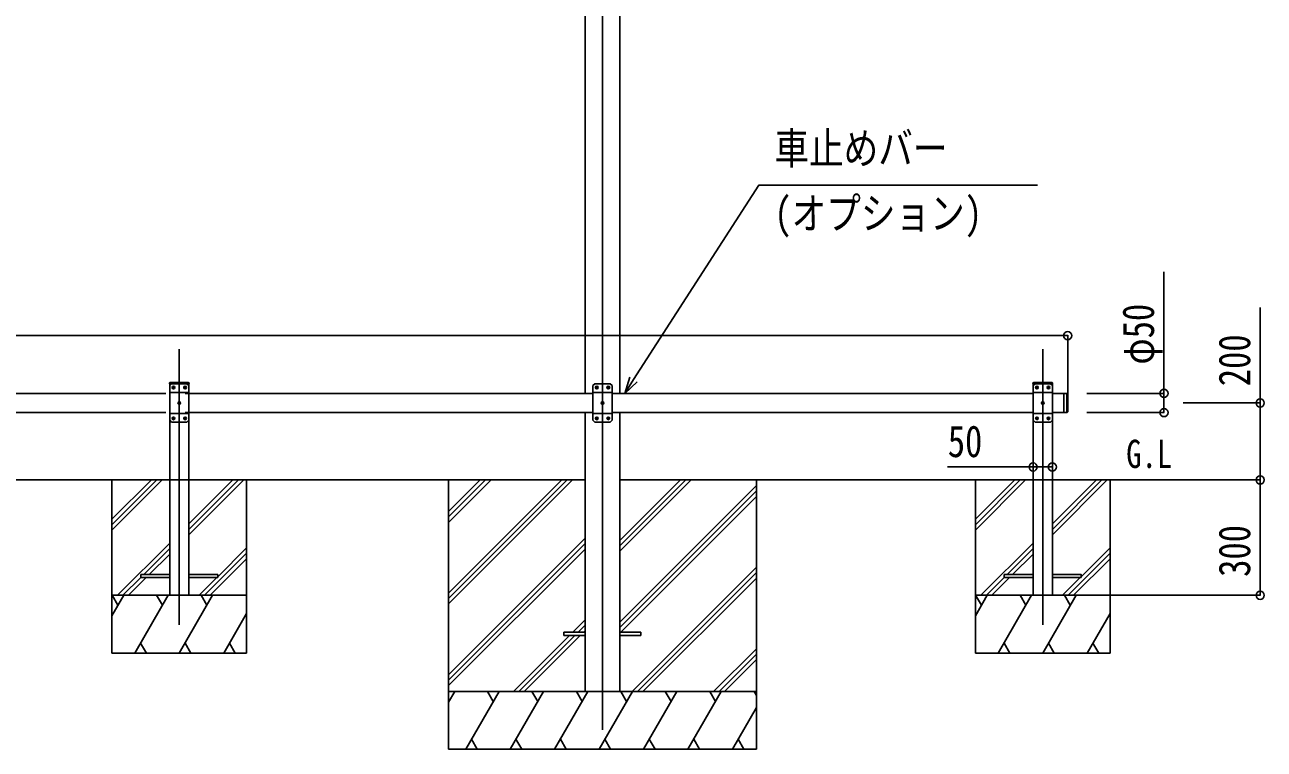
# Model space of a CAD drawing. Units: millimetres, scale not verified. Extents: x -10512 to 10512, y -7425 to 7425.
# Drawn here: x -62 to 3159, y -3841 to -1958 of the extents above; entities that cross this region are included whole.
import ezdxf
from ezdxf.enums import TextEntityAlignment as Align

# ---------------------------------------------------------------- set-up
doc = ezdxf.new("R2010")
doc.units = ezdxf.units.MM
doc.header["$LTSCALE"] = 30
for name, color, linetype in [('0-2_USER1', 3, 'Continuous'), ('0-3_YKK_12', 2, 'Continuous'), ('0-4_YKK_13', 4, 'Continuous'), ('0-5_YKK_A1', 4, 'Continuous'), ('0-6_YKK_D', 6, 'Continuous')]:
    doc.layers.add(name, color=color, linetype=linetype)
doc.styles.add('ＭＳ ゴシック', font='')
doc.styles.get('ＭＳ ゴシック').set_extended_font_data('MS Gothic')

msp = doc.modelspace()

# ---------------------------------------------------------------- linework, layer by layer
at = {"layer": '0-3_YKK_12'}
for p, q in [((1439.84, -1047.18), (1439.84, -3790.75)), ((339.84, -3517.3), (339.84, -2801.27)), ((2583.84, -3517.3), (2583.84, -2801.27))]:
    msp.add_line(p, q, dxfattribs=at)
at = {"layer": '0-4_YKK_13'}
for p, q in [((314.54, -2890.74), (314.65, -2888.69)), ((365.14, -2890.74), (314.54, -2890.74)), ((319.84, -2890.75), (314.84, -2895.75)), ((314.84, -2895.75), (314.84, -2985.75)), ((364.04, -2887.74), (315.65, -2887.74)), ((359.84, -2890.75), (319.84, -2890.75)), ((359.84, -2890.75), (364.84, -2895.75)), ((364.84, -2985.75), (364.84, -2895.75)), ((365.14, -2890.74), (365.03, -2888.69)), ((1419.84, -2890.75), (1414.84, -2895.75)), ((1414.84, -2895.75), (1414.84, -2985.75)), ((1459.84, -2890.75), (1419.84, -2890.75)), ((1459.84, -2890.75), (1464.84, -2895.75)), ((1464.84, -2985.75), (1464.84, -2895.75)), ((2558.54, -2890.75), (2558.65, -2888.69)), ((2609.14, -2890.75), (2558.54, -2890.75)), ((2563.84, -2890.75), (2558.84, -2895.75)), ((2558.84, -2895.75), (2558.84, -2985.75)), ((2608.04, -2887.75), (2559.65, -2887.75)), ((2603.84, -2890.75), (2563.84, -2890.75)), ((2603.84, -2890.75), (2608.84, -2895.75)), ((2608.84, -2985.75), (2608.84, -2895.75)), ((2609.14, -2890.75), (2609.04, -2888.69)), ((364.84, -2913.45), (314.84, -2913.45)), ((323.58, -2900.33), (322.74, -2900.33)), ((326.1, -2901.17), (326.94, -2901.17)), ((353.58, -2900.33), (352.74, -2900.33)), ((356.1, -2901.17), (356.94, -2901.17)), ((1464.84, -2913.45), (1414.84, -2913.45)), ((1423.58, -2900.33), (1422.74, -2900.33)), ((1426.1, -2901.17), (1426.94, -2901.17)), ((1453.58, -2900.33), (1452.74, -2900.33)), ((1456.1, -2901.17), (1456.94, -2901.17)), ((2608.84, -2913.45), (2558.84, -2913.45)), ((2567.58, -2900.33), (2566.74, -2900.33)), ((2570.1, -2901.17), (2570.94, -2901.17)), ((2597.58, -2900.33), (2596.74, -2900.33)), ((2600.1, -2901.17), (2600.94, -2901.17)), ((2638.85, -2915.75), (2638.85, -2965.75)), ((2646.85, -2915.75), (2638.85, -2915.75)), ((2646.85, -2915.75), (2646.85, -2965.75)), ((2648.85, -2917.75), (2646.85, -2915.75)), ((2648.85, -2917.75), (2648.85, -2963.75)), ((338.58, -2940.33), (337.74, -2940.33)), ((341.1, -2941.17), (341.94, -2941.17)), ((1438.58, -2940.33), (1437.74, -2940.33)), ((1441.1, -2941.17), (1441.94, -2941.17)), ((2582.58, -2940.33), (2581.74, -2940.33)), ((2585.1, -2941.17), (2585.94, -2941.17)), ((364.84, -2968.05), (314.84, -2968.05)), ((319.84, -2990.75), (314.84, -2985.75)), ((319.84, -2990.75), (359.84, -2990.75)), ((323.58, -2980.33), (322.74, -2980.33)), ((326.1, -2981.17), (326.94, -2981.17)), ((353.58, -2980.33), (352.74, -2980.33)), ((356.1, -2981.17), (356.94, -2981.17)), ((359.84, -2990.75), (364.84, -2985.75)), ((1464.84, -2968.05), (1414.84, -2968.05)), ((1419.84, -2990.75), (1414.84, -2985.75)), ((1419.84, -2990.75), (1459.84, -2990.75)), ((1423.58, -2980.33), (1422.74, -2980.33)), ((1426.1, -2981.17), (1426.94, -2981.17)), ((1453.58, -2980.33), (1452.74, -2980.33)), ((1456.1, -2981.17), (1456.94, -2981.17)), ((1459.84, -2990.75), (1464.84, -2985.75)), ((2608.84, -2968.05), (2558.84, -2968.05)), ((2563.84, -2990.75), (2558.84, -2985.75)), ((2563.84, -2990.75), (2603.84, -2990.75)), ((2567.58, -2980.33), (2566.74, -2980.33)), ((2570.1, -2981.17), (2570.94, -2981.17)), ((2597.58, -2980.33), (2596.74, -2980.33)), ((2600.1, -2981.17), (2600.94, -2981.17)), ((2603.84, -2990.75), (2608.84, -2985.75)), ((2646.85, -2965.75), (2638.85, -2965.75)), ((2648.85, -2963.75), (2646.85, -2965.75)), ((314.84, -3386.75), (239.84, -3386.75)), ((364.84, -3394.75), (439.84, -3394.75)), ((2558.84, -3386.75), (2483.84, -3386.75)), ((2608.84, -3394.75), (2683.84, -3394.75)), ((1339.64, -3536.25), (1339.64, -3545.25)), ((1339.64, -3536.25), (1394.44, -3536.25)), ((1484.84, -3536.25), (1539.64, -3536.25)), ((1539.64, -3536.25), (1539.64, -3545.25)), ((1339.64, -3545.25), (1394.44, -3545.25)), ((1484.84, -3545.25), (1539.64, -3545.25))]:
    msp.add_line(p, q, dxfattribs=at)
for points in [[(325.26, -2899.49), (325.26, -2898.65), (324.42, -2898.65), (324.42, -2899.49)], [(355.26, -2899.49), (355.26, -2898.65), (354.42, -2898.65), (354.42, -2899.49)], [(1425.26, -2899.49), (1425.26, -2898.65), (1424.42, -2898.65), (1424.42, -2899.49)], [(1455.26, -2899.49), (1455.26, -2898.65), (1454.42, -2898.65), (1454.42, -2899.49)], [(2569.26, -2899.49), (2569.26, -2898.65), (2568.42, -2898.65), (2568.42, -2899.49)], [(2599.26, -2899.49), (2599.26, -2898.65), (2598.42, -2898.65), (2598.42, -2899.49)], [(322.74, -2900.33), (322.74, -2901.17), (323.58, -2901.17)], [(324.42, -2902.01), (324.42, -2902.85), (325.26, -2902.85), (325.26, -2902.01)], [(326.94, -2901.17), (326.94, -2900.33), (326.1, -2900.33)], [(352.74, -2900.33), (352.74, -2901.17), (353.58, -2901.17)], [(354.42, -2902.01), (354.42, -2902.85), (355.26, -2902.85), (355.26, -2902.01)], [(356.94, -2901.17), (356.94, -2900.33), (356.1, -2900.33)], [(1422.74, -2900.33), (1422.74, -2901.17), (1423.58, -2901.17)], [(1424.42, -2902.01), (1424.42, -2902.85), (1425.26, -2902.85), (1425.26, -2902.01)], [(1426.94, -2901.17), (1426.94, -2900.33), (1426.1, -2900.33)], [(1452.74, -2900.33), (1452.74, -2901.17), (1453.58, -2901.17)], [(1454.42, -2902.01), (1454.42, -2902.85), (1455.26, -2902.85), (1455.26, -2902.01)], [(1456.94, -2901.17), (1456.94, -2900.33), (1456.1, -2900.33)], [(2566.74, -2900.33), (2566.74, -2901.17), (2567.58, -2901.17)], [(2568.42, -2902.01), (2568.42, -2902.85), (2569.26, -2902.85), (2569.26, -2902.01)], [(2570.94, -2901.17), (2570.94, -2900.33), (2570.1, -2900.33)], [(2596.74, -2900.33), (2596.74, -2901.17), (2597.58, -2901.17)], [(2598.42, -2902.01), (2598.42, -2902.85), (2599.26, -2902.85), (2599.26, -2902.01)], [(2600.94, -2901.17), (2600.94, -2900.33), (2600.1, -2900.33)], [(337.74, -2940.33), (337.74, -2941.17), (338.58, -2941.17)], [(340.26, -2939.49), (340.26, -2938.65), (339.42, -2938.65), (339.42, -2939.49)], [(339.42, -2942.01), (339.42, -2942.85), (340.26, -2942.85), (340.26, -2942.01)], [(341.94, -2941.17), (341.94, -2940.33), (341.1, -2940.33)], [(1437.74, -2940.33), (1437.74, -2941.17), (1438.58, -2941.17)], [(1440.26, -2939.49), (1440.26, -2938.65), (1439.42, -2938.65), (1439.42, -2939.49)], [(1439.42, -2942.01), (1439.42, -2942.85), (1440.26, -2942.85), (1440.26, -2942.01)], [(1441.94, -2941.17), (1441.94, -2940.33), (1441.1, -2940.33)], [(2581.74, -2940.33), (2581.74, -2941.17), (2582.58, -2941.17)], [(2584.26, -2939.49), (2584.26, -2938.65), (2583.42, -2938.65), (2583.42, -2939.49)], [(2583.42, -2942.01), (2583.42, -2942.85), (2584.26, -2942.85), (2584.26, -2942.01)], [(2585.94, -2941.17), (2585.94, -2940.33), (2585.1, -2940.33)], [(322.74, -2980.33), (322.74, -2981.17), (323.58, -2981.17)], [(325.26, -2979.49), (325.26, -2978.65), (324.42, -2978.65), (324.42, -2979.49)], [(324.42, -2982.01), (324.42, -2982.85), (325.26, -2982.85), (325.26, -2982.01)], [(326.94, -2981.17), (326.94, -2980.33), (326.1, -2980.33)], [(352.74, -2980.33), (352.74, -2981.17), (353.58, -2981.17)], [(355.26, -2979.49), (355.26, -2978.65), (354.42, -2978.65), (354.42, -2979.49)], [(354.42, -2982.01), (354.42, -2982.85), (355.26, -2982.85), (355.26, -2982.01)], [(356.94, -2981.17), (356.94, -2980.33), (356.1, -2980.33)], [(1422.74, -2980.33), (1422.74, -2981.17), (1423.58, -2981.17)], [(1425.26, -2979.49), (1425.26, -2978.65), (1424.42, -2978.65), (1424.42, -2979.49)], [(1424.42, -2982.01), (1424.42, -2982.85), (1425.26, -2982.85), (1425.26, -2982.01)], [(1426.94, -2981.17), (1426.94, -2980.33), (1426.1, -2980.33)], [(1452.74, -2980.33), (1452.74, -2981.17), (1453.58, -2981.17)], [(1455.26, -2979.49), (1455.26, -2978.65), (1454.42, -2978.65), (1454.42, -2979.49)], [(1454.42, -2982.01), (1454.42, -2982.85), (1455.26, -2982.85), (1455.26, -2982.01)], [(1456.94, -2981.17), (1456.94, -2980.33), (1456.1, -2980.33)], [(2566.74, -2980.33), (2566.74, -2981.17), (2567.58, -2981.17)], [(2569.26, -2979.49), (2569.26, -2978.65), (2568.42, -2978.65), (2568.42, -2979.49)], [(2568.42, -2982.01), (2568.42, -2982.85), (2569.26, -2982.85), (2569.26, -2982.01)], [(2570.94, -2981.17), (2570.94, -2980.33), (2570.1, -2980.33)], [(2596.74, -2980.33), (2596.74, -2981.17), (2597.58, -2981.17)], [(2599.26, -2979.49), (2599.26, -2978.65), (2598.42, -2978.65), (2598.42, -2979.49)], [(2598.42, -2982.01), (2598.42, -2982.85), (2599.26, -2982.85), (2599.26, -2982.01)], [(2600.94, -2981.17), (2600.94, -2980.33), (2600.1, -2980.33)], [(239.84, -3386.75), (239.84, -3394.75), (314.84, -3394.75)], [(439.84, -3394.75), (439.84, -3386.75), (364.84, -3386.75)], [(2483.84, -3386.75), (2483.84, -3394.75), (2558.84, -3394.75)], [(2683.84, -3394.75), (2683.84, -3386.75), (2608.84, -3386.75)]]:
    msp.add_lwpolyline(points, dxfattribs=at)
for centre in [(324.84, -2900.75), (354.84, -2900.75), (1424.84, -2900.75), (1454.84, -2900.75), (2568.84, -2900.75), (2598.84, -2900.75), (339.84, -2940.75), (1439.84, -2940.75), (2583.84, -2940.75), (324.84, -2980.75), (354.84, -2980.75), (1424.84, -2980.75), (1454.84, -2980.75), (2568.84, -2980.75), (2598.84, -2980.75)]:
    msp.add_circle(centre, 3.5, dxfattribs=at)
for centre, radius, start, end in [((315.65, -2888.74), 1, 90, 176.99994), ((364.04, -2888.74), 1, 3.00011, 90), ((2559.65, -2888.75), 1, 90, 176.99994), ((2608.04, -2888.75), 1, 3.00011, 90), ((323.58, -2899.49), 0.84, 270, 0), ((323.58, -2902.01), 0.84, 0, 90), ((326.1, -2899.49), 0.84, 180, 270), ((326.1, -2902.01), 0.84, 90, 180), ((353.58, -2899.49), 0.84, 270, 0), ((353.58, -2902.01), 0.84, 0, 90), ((356.1, -2899.49), 0.84, 180, 270), ((356.1, -2902.01), 0.84, 90, 180), ((1423.58, -2899.49), 0.84, 270, 0), ((1423.58, -2902.01), 0.84, 0, 90), ((1426.1, -2899.49), 0.84, 180, 270), ((1426.1, -2902.01), 0.84, 90, 180), ((1453.58, -2899.49), 0.84, 270, 0), ((1453.58, -2902.01), 0.84, 0, 90), ((1456.1, -2899.49), 0.84, 180, 270), ((1456.1, -2902.01), 0.84, 90, 180), ((2567.58, -2899.49), 0.84, 270, 0), ((2567.58, -2902.01), 0.84, 0, 90), ((2570.1, -2899.49), 0.84, 180, 270), ((2570.1, -2902.01), 0.84, 90, 180), ((2597.58, -2899.49), 0.84, 270, 0), ((2597.58, -2902.01), 0.84, 0, 90), ((2600.1, -2899.49), 0.84, 180, 270), ((2600.1, -2902.01), 0.84, 90, 180), ((338.58, -2939.49), 0.84, 270, 0), ((338.58, -2942.01), 0.84, 0, 90), ((341.1, -2939.49), 0.84, 180, 270), ((341.1, -2942.01), 0.84, 90, 180), ((1438.58, -2939.49), 0.84, 270, 0), ((1438.58, -2942.01), 0.84, 0, 90), ((1441.1, -2939.49), 0.84, 180, 270), ((1441.1, -2942.01), 0.84, 90, 180), ((2582.58, -2939.49), 0.84, 270, 0), ((2582.58, -2942.01), 0.84, 0, 90), ((2585.1, -2939.49), 0.84, 180, 270), ((2585.1, -2942.01), 0.84, 90, 180), ((323.58, -2979.49), 0.84, 270, 0), ((323.58, -2982.01), 0.84, 0, 90), ((326.1, -2979.49), 0.84, 180, 270), ((326.1, -2982.01), 0.84, 90, 180), ((353.58, -2979.49), 0.84, 270, 0), ((353.58, -2982.01), 0.84, 0, 90), ((356.1, -2979.49), 0.84, 180, 270), ((356.1, -2982.01), 0.84, 90, 180), ((1423.58, -2979.49), 0.84, 270, 0), ((1423.58, -2982.01), 0.84, 0, 90), ((1426.1, -2979.49), 0.84, 180, 270), ((1426.1, -2982.01), 0.84, 90, 180), ((1453.58, -2979.49), 0.84, 270, 0), ((1453.58, -2982.01), 0.84, 0, 90), ((1456.1, -2979.49), 0.84, 180, 270), ((1456.1, -2982.01), 0.84, 90, 180), ((2567.58, -2979.49), 0.84, 270, 0), ((2567.58, -2982.01), 0.84, 0, 90), ((2570.1, -2979.49), 0.84, 180, 270), ((2570.1, -2982.01), 0.84, 90, 180), ((2597.58, -2979.49), 0.84, 270, 0), ((2597.58, -2982.01), 0.84, 0, 90), ((2600.1, -2979.49), 0.84, 180, 270), ((2600.1, -2982.01), 0.84, 90, 180)]:
    msp.add_arc(centre, radius, start, end, dxfattribs=at)
at = {"layer": '0-5_YKK_A1'}
for p, q in [((1394.64, -1011.75), (1394.64, -2915.75)), ((1485.04, -1011.75), (1485.04, -2915.75)), ((314.84, -3440.74), (314.84, -2890.74)), ((364.84, -2890.74), (314.84, -2890.74)), ((364.84, -3440.74), (364.84, -2890.74)), ((2608.84, -2890.75), (2558.84, -2890.75)), ((2558.84, -3440.75), (2558.84, -2890.75)), ((2608.84, -3440.75), (2608.84, -2890.75)), ((-1835.16, -2915.75), (304.84, -2915.75)), ((354.84, -2915.75), (1414.84, -2915.75)), ((2558.84, -2915.75), (1464.84, -2915.75)), ((2608.84, -2915.75), (2638.85, -2915.75)), ((2638.85, -2915.75), (2638.85, -2965.75)), ((-1835.16, -2965.75), (304.84, -2965.75)), ((354.84, -2965.75), (1414.84, -2965.75)), ((1394.64, -2965.75), (1394.64, -3690.75)), ((2558.84, -2965.75), (1464.84, -2965.75)), ((1485.04, -2965.75), (1485.04, -3690.75)), ((2608.84, -2965.75), (2638.85, -2965.75)), ((-1815.16, -3140.75), (1394.84, -3140.75)), ((164.84, -3140.74), (164.84, -3590.75)), ((164.84, -3243.09), (267.19, -3140.74)), ((164.84, -3257.23), (281.33, -3140.74)), ((164.84, -3271.38), (295.47, -3140.74)), ((364.84, -3283.51), (507.61, -3140.74)), ((364.84, -3269.37), (493.47, -3140.74)), ((364.84, -3255.23), (479.32, -3140.74)), ((514.84, -3590.75), (514.84, -3140.74)), ((1039.64, -3140.75), (1039.64, -3840.74)), ((1039.64, -3434.92), (1333.82, -3140.75)), ((1039.64, -3449.06), (1347.97, -3140.75)), ((1039.64, -3463.21), (1362.11, -3140.75)), ((1039.64, -3251.08), (1149.98, -3140.75)), ((1039.64, -3236.93), (1135.83, -3140.75)), ((1039.64, -3222.79), (1121.69, -3140.75)), ((1484.84, -3140.75), (3067.88, -3140.75)), ((1484.84, -3326.38), (1670.48, -3140.75)), ((1484.84, -3312.23), (1656.33, -3140.75)), ((1484.84, -3298.09), (1642.19, -3140.75)), ((1484.84, -3510.22), (1839.64, -3155.42)), ((1839.64, -3140.75), (1839.64, -3840.74)), ((2408.84, -3140.75), (2408.84, -3590.75)), ((2408.84, -3243.09), (2511.19, -3140.75)), ((2408.84, -3257.24), (2525.34, -3140.75)), ((2408.84, -3271.38), (2539.48, -3140.75)), ((2608.84, -3283.51), (2751.61, -3140.75)), ((2608.84, -3269.37), (2737.47, -3140.75)), ((2608.84, -3255.23), (2723.33, -3140.75)), ((2758.84, -3590.75), (2758.84, -3140.75)), ((1484.84, -3524.36), (1839.64, -3169.57)), ((1487.1, -3536.25), (1839.64, -3183.71)), ((179.32, -3440.75), (314.84, -3305.22)), ((439.84, -3392.36), (514.84, -3317.36)), ((1039.64, -3647.05), (1394.44, -3292.26)), ((1039.64, -3661.2), (1394.44, -3306.4)), ((2423.32, -3440.75), (2558.84, -3305.23)), ((2683.84, -3392.36), (2758.84, -3317.36)), ((247.46, -3386.75), (314.84, -3319.37)), ((261.6, -3386.75), (314.84, -3333.51)), ((405.59, -3440.75), (514.84, -3331.5)), ((419.74, -3440.75), (514.84, -3345.64)), ((1039.64, -3675.34), (1394.44, -3320.54)), ((2491.47, -3386.75), (2558.84, -3319.37)), ((2505.61, -3386.75), (2558.84, -3333.51)), ((2649.6, -3440.75), (2758.84, -3331.5)), ((2663.74, -3440.75), (2758.84, -3345.64)), ((1516.45, -3690.74), (1839.64, -3367.56)), ((1530.6, -3690.74), (1839.64, -3381.7)), ((193.46, -3440.75), (239.84, -3394.37)), ((207.6, -3440.75), (253.6, -3394.75)), ((391.45, -3440.75), (437.45, -3394.75)), ((1544.74, -3690.74), (1839.64, -3395.84)), ((2437.46, -3440.75), (2483.84, -3394.37)), ((2451.61, -3440.75), (2497.61, -3394.75)), ((2635.46, -3440.75), (2681.46, -3394.75)), ((164.84, -3493.86), (195.51, -3440.74)), ((164.84, -3440.75), (514.84, -3440.75)), ((180.51, -3466.73), (165.5, -3440.75)), ((224.37, -3590.74), (310.98, -3440.74)), ((295.98, -3466.73), (280.97, -3440.75)), ((339.84, -3590.74), (426.45, -3440.75)), ((411.45, -3466.73), (396.45, -3440.74)), ((2408.84, -3493.86), (2439.51, -3440.75)), ((2408.84, -3440.75), (2758.84, -3440.75)), ((2424.51, -3466.73), (2409.51, -3440.75)), ((2468.38, -3590.75), (2554.98, -3440.75)), ((2539.98, -3466.73), (2524.98, -3440.75)), ((2583.85, -3590.75), (2670.45, -3440.75)), ((2655.45, -3466.73), (2640.45, -3440.75)), ((455.31, -3590.74), (514.84, -3487.64)), ((1362.59, -3536.25), (1394.44, -3504.39)), ((2699.32, -3590.75), (2758.84, -3487.64)), ((1376.73, -3536.25), (1394.44, -3518.53)), ((1390.87, -3536.25), (1394.44, -3532.67)), ((239.37, -3564.77), (254.37, -3590.74)), ((354.84, -3564.76), (369.84, -3590.74)), ((470.31, -3564.76), (485.31, -3590.74)), ((1208.09, -3690.74), (1353.59, -3545.25)), ((1222.23, -3690.74), (1367.73, -3545.25)), ((1236.37, -3690.74), (1381.87, -3545.25)), ((2483.38, -3564.77), (2498.38, -3590.75)), ((2598.85, -3564.77), (2613.85, -3590.75)), ((2714.32, -3564.77), (2729.32, -3590.75)), ((164.84, -3590.75), (514.84, -3590.75)), ((1728.59, -3690.74), (1839.64, -3579.69)), ((1742.73, -3690.74), (1839.64, -3593.83)), ((2408.84, -3590.75), (2758.84, -3590.75)), ((1756.87, -3690.74), (1839.64, -3607.97)), ((1839.64, -3690.74), (1039.64, -3690.74)), ((1039.64, -3718.25), (1055.52, -3690.74)), ((1084.39, -3840.74), (1170.99, -3690.74)), ((1155.99, -3716.73), (1140.99, -3690.74)), ((1199.86, -3840.74), (1286.46, -3690.74)), ((1271.46, -3716.73), (1256.46, -3690.74)), ((1315.33, -3840.74), (1401.93, -3690.74)), ((1386.93, -3716.73), (1371.93, -3690.74)), ((1430.8, -3840.74), (1517.4, -3690.74)), ((1502.4, -3716.73), (1487.4, -3690.74)), ((1546.27, -3840.74), (1632.87, -3690.74)), ((1617.87, -3716.73), (1602.87, -3690.74)), ((1661.74, -3840.74), (1748.34, -3690.74)), ((1718.34, -3690.74), (1733.34, -3716.73)), ((1833.81, -3690.74), (1839.64, -3700.84)), ((1777.21, -3840.74), (1839.64, -3732.61)), ((1099.39, -3814.77), (1114.39, -3840.74)), ((1214.86, -3814.77), (1229.86, -3840.74)), ((1330.33, -3814.76), (1345.33, -3840.74)), ((1445.8, -3814.76), (1460.8, -3840.74)), ((1561.27, -3814.76), (1576.27, -3840.74)), ((1676.74, -3814.77), (1691.74, -3840.74)), ((1792.21, -3814.77), (1807.21, -3840.74)), ((1039.64, -3840.74), (1839.64, -3840.74))]:
    msp.add_line(p, q, dxfattribs=at)
at = {"layer": '0-6_YKK_D'}
for p, q in [((-3069.15, -2765.74), (2648.84, -2765.74)), ((2648.84, -2916.74), (2648.84, -2764.74)), ((2698.84, -2915.74), (2899.84, -2915.74)), ((2948.84, -2940.74), (3149.84, -2940.74)), ((2698.84, -2965.74), (2899.84, -2965.74)), ((2608.84, -3107.18), (2608.84, -3106.18)), ((2948.84, -3140.74), (3149.84, -3140.74)), ((3148.84, -3440.74), (3148.84, -3140.74)), ((2650.84, -3440.74), (3149.84, -3440.74))]:
    msp.add_line(p, q, dxfattribs=at)
for points in [[(1497.49, -2915.75), (1520.5, -2880.01), (1845.74, -2374.99), (2570.23, -2374.99)], [(2898.84, -2965.74), (2898.84, -2915.74), (2898.84, -2600.01)], [(3148.84, -3140.74), (3148.84, -2940.74), (3148.84, -2692.24)], [(1510.93, -2873.85), (1497.49, -2915.75), (1530.08, -2886.18)], [(2608.84, -3107.18), (2558.84, -3107.18), (2336.11, -3107.18)]]:
    msp.add_lwpolyline(points, dxfattribs=at)
for centre in [(2648.84, -2765.74), (2898.84, -2915.74), (3148.84, -2940.74), (2898.84, -2965.74), (2558.84, -3107.18), (2608.84, -3107.18), (3148.84, -3140.74), (3148.84, -3140.74), (3148.84, -3440.74)]:
    msp.add_circle(centre, 10.62, dxfattribs=at)

# ---------------------------------------------------------------- texts
at = {"layer": '0-2_USER1', "style": 'ＭＳ ゴシック', "width": 0.8}
msp.add_text('G.L', height=73.31, dxfattribs=at).set_placement((2800.77, -3131.61), align=Align.BOTTOM_LEFT)
at = {"layer": '0-6_YKK_D', "style": 'ＭＳ ゴシック', "width": 0.8}
for s, p in [('車止めバー', (1886.36, -2344.81)), ('(オプション)', (1886.36, -2513.56)), ('50', (2337.11, -3106.18))]:
    msp.add_text(s, height=82.48, dxfattribs=at).set_placement(p, align=Align.BOTTOM_LEFT)
for s, p in [('φ50', (2897.84, -2841.01)), ('200', (3147.84, -2897.24)), ('300', (3147.84, -3392.74))]:
    msp.add_text(s, height=82.48, rotation=90, dxfattribs=at).set_placement(p, align=Align.BOTTOM_LEFT)

doc.saveas('drawing.dxf')
